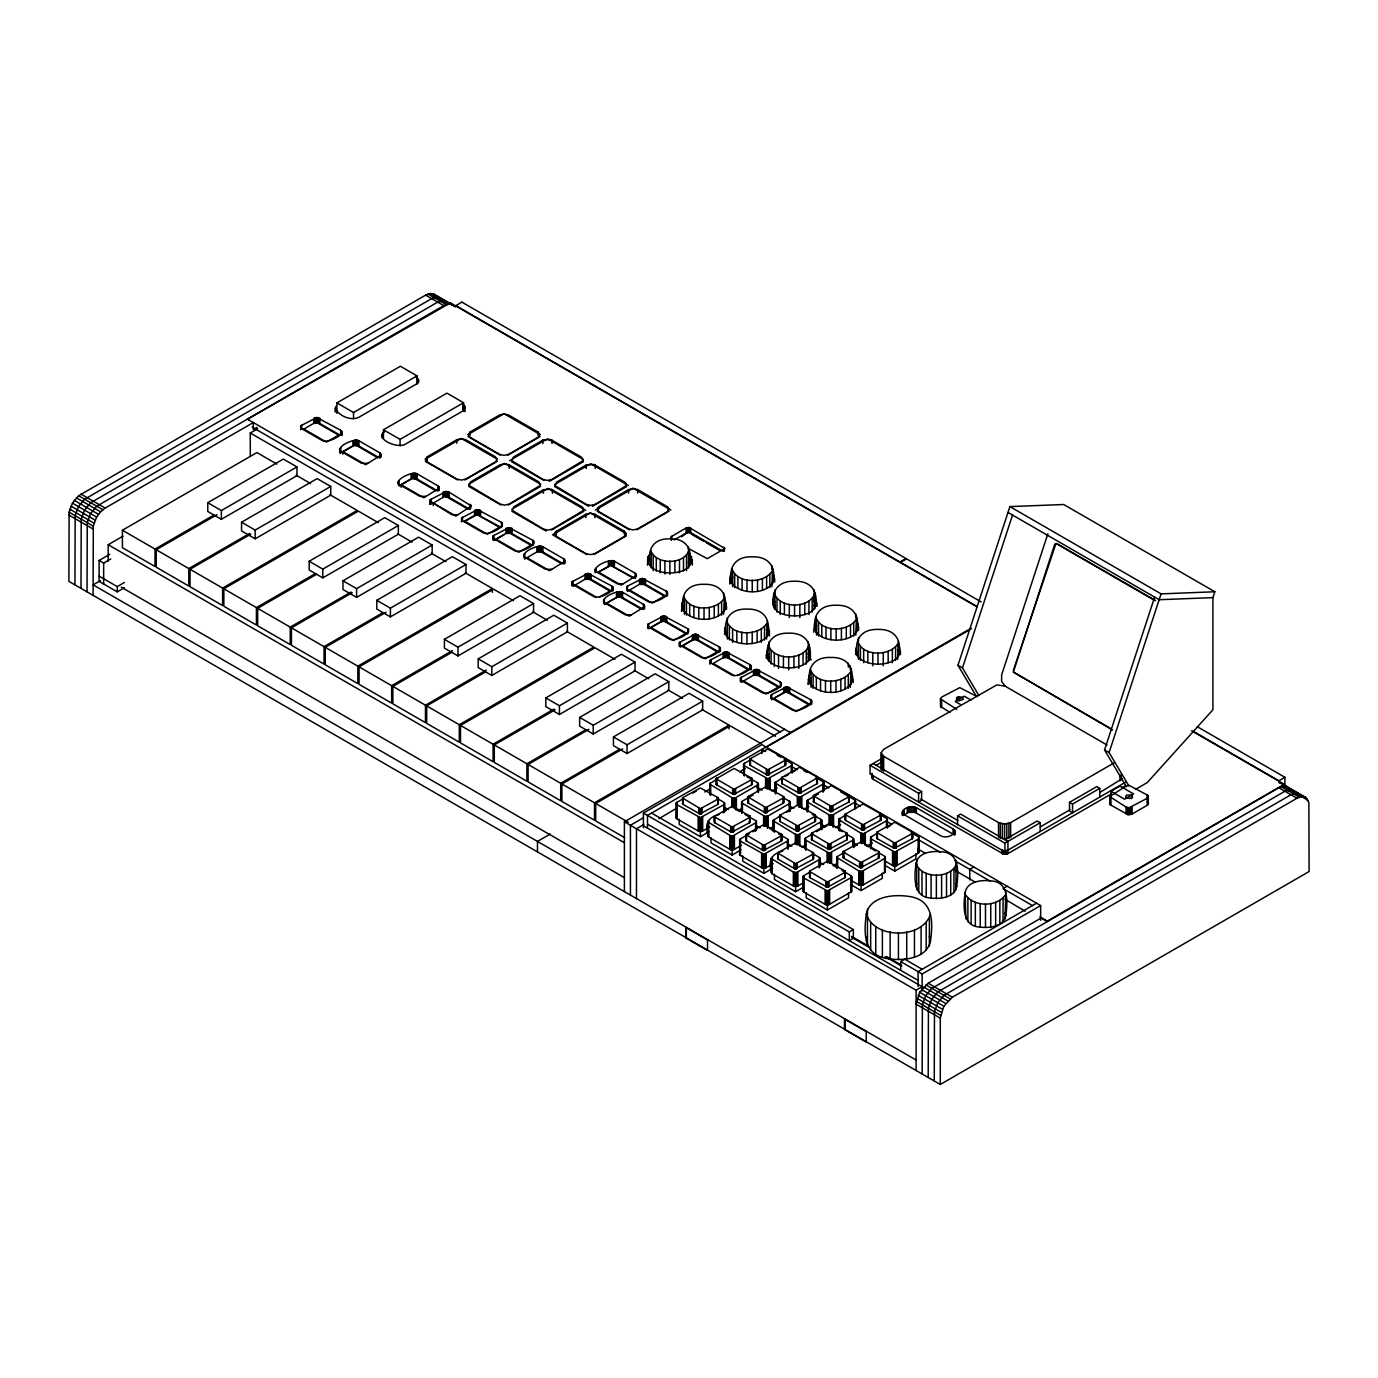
<?xml version="1.0" encoding="UTF-8"?>
<svg xmlns="http://www.w3.org/2000/svg" width="1378" height="1378" viewBox="0 0 1378 1378"><rect width="100%" height="100%" fill="white"/><g stroke="black" fill="none" stroke-linecap="round" stroke-linejoin="round"><path stroke-width="1.5" d="M1112.614 730.013L1013.347 672.033L1054.687 544.396L1057.167 543.776L1155.539 600.567M1282.884 784.289L1305.569 797.38L1308.876 802.616L1309.1 871.533L940.296 1084.469L68.9 581.378L69.124 512.203L72.431 503.125L78.632 495.736L425.613 295.133L430.246 293.531L434.173 294.289L455.343 306.502M93.084 595.33L93.308 526.155L96.615 517.094L100.56 511.806L105.176 508.069L253.311 422.546L253.311 429.523L257.014 427.387M1047.159 921.537L1041.113 918.041L928.204 983.237L919.643 992.263L916.112 1004.183L940.296 1018.135L940.296 1084.469M940.296 1018.135L943.827 1006.216L952.387 997.207L1297.008 798.224L1301.642 796.622L1305.569 797.38M300.559 426.267L301.679 428.661L322.538 440.702C327.602 443.527 345.947 434.501 340.676 430.229L316.785 417.465L300.99 425.681L300.559 429.764M335.147 412.074L336.284 406.114L336.284 411.35M342.933 454.223L342.933 451.605L365.618 464.696L380.931 455.222L379.811 452.828L358.952 440.788C353.888 437.963 335.543 446.989 340.814 451.261L361.673 463.301L367.719 463.301M384.204 431.969C375.247 440.064 398.759 448.797 405.356 444.198L462.801 411.023L465.299 407.543L462.801 404.047L462.801 409.283L465.006 411.505L465.006 406.269M429.815 504.4L430.384 499.68L446.179 491.464L449.194 492.187L471.31 505.967L455.842 516.095L433.174 503.004L433.174 505.623M461.389 518.421L462.491 520.815L483.351 532.855C488.432 535.68 506.777 526.654 501.489 522.383L477.615 509.619L461.819 517.835L461.389 521.918M492.824 536.404L493.944 538.781L514.804 550.838C519.868 553.663 538.212 544.637 532.941 540.365L509.05 527.585L493.255 535.801L492.824 539.9M571.887 582.222L572.99 584.599L593.849 596.64C598.93 599.482 617.258 590.456 611.987 586.167L588.113 573.403L572.318 581.619L571.887 585.702M633.157 578.14L610.471 565.049L598.379 572.042L621.065 585.133L636.378 575.642L635.258 573.265L614.399 561.208C609.334 558.383 590.99 567.409 596.261 571.681L617.12 583.738L623.166 583.738M647.436 565.135L648.194 556.557L650.433 553.422M650.64 565.135C646.592 549.236 653.62 538.264 669.88 538.85C686.141 538.264 693.168 549.236 689.121 565.135L688.466 562.276M647.608 624.716L648.711 627.093L669.57 639.151C674.652 641.976 692.996 632.95 687.708 628.678L663.834 615.914L648.039 624.113L647.608 628.213M689.121 549.96C684.608 565.169 655.153 565.169 650.64 549.96M683.729 611.212C679.388 594.71 687.467 583.721 704.037 584.306C720.608 583.721 728.686 594.71 724.346 611.212M682.351 602.634L681.593 611.212L682.351 602.634L684.608 599.499M691.567 556.557L691.567 561.793L689.31 558.658L689.31 553.422C702.453 576.176 650.261 579.966 647.436 559.899M679.199 642.958L680.301 645.335L701.161 657.375C706.242 660.217 724.587 651.191 719.299 646.902L695.425 634.138L679.63 642.355L679.199 646.454M682.282 799.188L676.477 802.633L676.477 804.476L700.42 817.619L724.346 804.476L724.346 802.633L716.784 798.172M723.657 614.261L724.346 596.037M709.894 660.665L710.996 663.059L731.856 675.099C736.92 677.924 755.265 668.898 749.994 664.627L726.103 651.863L710.307 660.079L709.894 664.162M730.581 575.143L729.806 583.738L730.581 575.143L732.82 572.008M731.942 583.738C727.618 567.219 735.68 556.23 752.25 556.815C768.821 556.23 776.899 567.219 772.558 583.738M682.472 798L700.42 808.714L717.8 799.188L718.127 797.707L700.42 787.923L682.696 797.707L682.696 804.166L699.852 813.916L717.8 804.425L717.8 802.685M725.724 607.87L725.724 602.634C727.601 623.7 686.141 624.768 681.593 605.976M726.654 635.999C722.313 619.497 730.392 608.508 746.962 609.093C763.533 608.508 771.611 619.497 767.27 635.999M724.518 634.259L725.293 627.421L725.293 632.657M709.756 792.074L709.859 783.617L717.749 778.708M716.112 778.863L734.112 768.459L751.837 778.243L751.51 779.724L734.112 789.249L716.112 778.863L716.405 784.702L733.561 794.451L751.51 784.96L751.837 783.479M716.112 784.099L716.732 783.221M740.262 678.217L741.381 680.594L762.241 692.634C767.305 695.477 785.649 686.451 780.379 682.162L756.488 669.398L740.692 677.614L740.262 681.697M741.467 845.3L733.751 849.658L730.547 849.658L708.723 837.152C704.365 825.939 706.621 817.326 719.299 814.467M707.792 835.843L708.723 834.534M714.149 816.637L732.149 806.251L749.873 816.034L749.529 817.516L732.149 827.041L714.149 816.637L714.424 822.494L731.597 832.243L749.529 822.752L749.529 821.012M771.869 586.77L772.558 568.546M773.936 580.379L773.936 575.143C775.814 596.226 734.353 597.277 729.806 578.502M766.581 639.03L767.27 620.823M774.97 605.131L774.264 608.163C769.94 591.662 778.019 580.672 794.572 581.258C811.142 580.672 819.221 591.662 814.88 608.163L814.191 605.131M775.142 596.45C760.759 622.391 828.402 622.391 814.019 596.45M766.409 624.286C779.552 647.04 727.36 650.812 724.518 630.762M766.237 658.339L767.012 651.501L769.251 648.366M769.062 657.048L768.373 660.096C764.032 643.578 772.111 632.588 788.681 633.174C805.252 632.588 813.33 643.578 808.989 660.096L808.3 657.048M751.458 759.244L743.896 763.705L743.896 765.565L767.822 778.708L791.764 765.565L791.764 763.705L784.203 759.244M749.89 759.071L767.822 769.802L785.202 760.277L785.546 758.778L767.822 748.995L750.097 758.778L750.097 765.255L767.27 774.987L785.202 765.513L785.202 763.756M753.008 795.003L742.432 801.118L741.605 802.892L765.031 816.431L768.132 815.948L789.801 803.34L789.801 801.496L783.996 798.051M747.927 796.863L765.858 807.577L783.238 798.051L783.582 796.57L765.858 786.786L748.133 796.57L748.133 803.029L765.307 812.779L783.238 803.288L783.238 801.548M749.287 833.811L740.468 838.892L739.641 840.683L763.894 854.274L788.147 840.683L787.32 838.892L778.501 833.811M745.963 834.655L763.894 845.369L781.274 835.843L781.619 834.345L763.894 824.578L746.17 834.345L746.17 840.821L763.343 850.553L781.274 841.08L781.274 839.34M814.88 592.988C810.126 609.042 779.035 609.042 774.264 592.988M775.194 790.938L775.314 782.48L781.429 778.587M808.989 644.904C804.235 660.975 773.144 660.975 768.373 644.904M816.534 629.126L815.845 632.158C811.504 615.656 819.583 604.666 836.153 605.252C852.724 604.666 860.785 615.656 856.461 632.158M816.706 620.444C803.753 644.146 861.681 647.901 857.822 623.579L857.822 628.816M813.709 632.158L814.467 623.579M781.567 777.726L799.567 767.322L817.292 777.106L817.292 783.582L799.567 793.349L781.843 783.582L781.567 777.726L799.567 788.113L817.585 777.726M773.23 830.727L773.351 820.272L781.223 815.363M811.091 681.318L810.402 684.349C806.061 667.848 814.14 656.858 830.71 657.444C847.281 656.858 855.342 667.848 851.018 684.349M809.024 675.754L808.266 684.349L809.024 675.754L811.263 672.636M779.586 815.518L797.604 805.114L815.328 814.898L814.984 816.379L797.604 825.904L779.586 815.518L779.879 821.357L797.052 831.106L814.984 821.615L814.984 819.876M779.586 820.754L780.224 819.876M803.202 882.971L797.242 886.312L794.038 886.312L772.214 873.807C767.839 862.576 770.095 853.981 782.79 851.122M771.267 872.498L772.214 871.189M777.709 852.982L795.64 863.696L813.02 854.171L813.364 852.672L795.64 842.905L777.915 852.672L777.915 859.149L795.089 868.881L813.02 859.407L813.02 857.667M818.463 793.866L807.887 799.981L807.043 801.772L829.039 814.811L832.14 815.294L855.566 801.772L854.739 799.981L840.632 791.833M813.382 795.726L831.313 806.44L848.693 796.915L849.037 795.433L831.313 785.649L813.588 795.433L813.588 801.91L830.762 811.642L848.693 802.151L848.693 800.411M812.968 833.69L805.407 838.151L805.407 839.994L829.349 853.137L853.275 839.994L853.275 838.151L845.713 833.69M855.755 635.189L856.461 616.982M811.401 833.518L829.349 844.232L846.729 834.706L847.074 833.225L829.349 823.441L811.625 833.225L811.625 839.684L828.798 849.434L846.729 839.943L846.729 838.203M809.248 872.498L803.443 875.926L803.443 877.786L827.386 890.929L851.638 877.338L850.812 875.547L841.992 870.465M850.312 687.381L851.018 669.157M855.566 654.584L856.341 647.746L856.341 652.983M857.702 656.341C853.378 639.84 861.439 628.85 878.01 629.419C894.58 628.85 902.659 639.84 898.318 656.341M809.437 871.309L827.386 882.023L844.766 872.498L845.11 870.999L827.386 861.233L809.661 870.999L809.661 877.476L827.386 887.26L845.11 877.476L845.386 871.619M852.379 680.99L852.379 675.754C854.274 696.837 812.796 697.905 808.266 679.113M842.199 831.657L838.668 829.625L838.685 819.617L844.921 815.242M845.041 814.381L863.059 803.977L880.766 813.761L880.439 815.242L863.059 824.767L845.041 814.381L845.334 820.22L862.49 829.969L880.439 820.478L880.439 818.739M836.722 867.365L836.825 856.927L844.714 852.017M843.147 851.845L861.078 862.559L878.475 853.034L878.802 851.552L861.078 841.769L843.37 851.552L843.37 858.012L860.527 867.761L878.475 858.27L878.475 856.53M897.629 659.373L898.318 641.149M897.457 644.628C910.6 667.365 858.408 671.155 855.566 651.105M881.179 769.906L881.179 752.801L883.677 749.322L996.88 684.9L1005.13 686.175L1107.034 745.016M803.942 889.516L803.012 890.825L803.942 892.134L825.112 904.347L828.988 904.64L851.311 891.738L851.742 876.856M876.649 833.569L870.862 837.014L870.862 838.857L894.787 852L918.73 838.857L918.73 837.014L911.168 832.553M876.856 832.381L894.787 843.095L912.167 833.569L912.512 832.088L894.787 822.304L877.063 832.088L877.063 838.547L894.236 848.297L912.167 838.806L912.167 837.066M866.349 914.027C869.811 896.82 892.238 894.339 906.724 896.148C932.458 898.49 933.561 919.143 930.477 941.088C927.032 958.296 904.588 960.776 890.119 958.967C864.385 956.625 863.283 935.972 866.349 914.027C873.876 939.4 922.967 939.4 930.477 914.027M866.349 941.088L867.451 936.299M851.759 880.818L859.476 885.176L862.697 885.176L884.521 872.67L885.348 870.879M902.366 815.552C900.506 808.214 911.013 804.786 916.336 807.697L953.059 828.901L954.73 830.572L954.937 835.016M950.045 712.409L940.537 706.449L940.399 698.835L941.656 697.096L959.794 687.639L976.244 696.114M916.06 863.162C918.248 852.259 932.441 850.691 941.622 851.828C960.156 852.517 958.468 873.376 956.659 886.726C954.472 897.629 940.278 899.197 931.097 898.043C912.563 897.354 914.251 876.494 916.06 863.162C920.814 879.216 951.905 879.216 956.659 863.162M885.468 861.353L893.185 865.729L896.389 865.729L918.213 853.206L919.16 837.945M916.06 886.726L916.749 883.677M954.937 831.52C952.904 836.343 945.584 838.306 940.967 835.895L904.244 814.674L902.366 812.055M965.168 892.221C967.356 881.317 981.567 879.75 990.748 880.886C1009.282 881.576 1007.594 902.435 1005.785 915.784C1003.597 926.688 989.387 928.255 980.223 927.101C961.689 926.412 963.377 905.553 965.168 892.221L965.875 918.816M1005.096 918.816L1005.785 892.221M1109.686 796.57L1126.05 786.097L1129.082 785.374L1147.891 795.347L1147.219 798.31L1129.082 807.766L1126.05 807.043L1109.686 796.57L1110.255 804.786L1127.979 814.674L1132.096 814.019L1147.219 805.303L1148.477 803.546L1147.219 801.807M976.571 696.682L957.951 665.281L1009.902 506.604L1063.695 504.503L1214.845 591.765L1212.916 597.621L1212.916 709.773L1147.219 782.618L1135.455 789.405M1214.845 591.765L1161.068 593.866L1109.101 752.56L1128.823 785.804M978.914 695.614L962.481 667.899L1012.537 515.062M1047.866 533.768L1001.651 674.893L1001.599 681.421L1005.13 686.175M1055.91 543.724L1013.364 670.397M1126.463 786.872L1104.553 749.942L1154.626 597.105M401.136 487.295L401.136 484.677L423.804 497.768L439.117 488.294L438.015 485.9L417.155 473.86C412.074 471.035 393.746 480.061 399.017 484.333L419.877 496.373L425.923 496.373M526.896 557.642L549.564 570.733L564.877 561.242L563.774 558.865L542.915 546.808C537.833 543.983 519.506 553.009 524.777 557.28L545.636 569.338L551.682 569.338M555.351 532.046L554.49 533.906L556.367 536.524L585.839 553.543L590.37 554.628L594.9 553.543L624.389 536.524L626.267 533.906L624.389 531.288L594.9 514.27L590.37 513.184L585.839 514.27L556.367 531.288L555.351 535.542M598.121 507.345L597.26 509.205L599.137 511.824L628.609 528.842L633.157 529.927L637.687 528.842L667.159 511.824L669.036 509.205L667.159 506.587L637.687 489.569L633.157 488.484L628.609 489.569L599.137 506.587L598.121 510.842M641.304 609.214L618.636 596.123L606.544 603.099L629.212 616.19L644.542 606.716L643.423 604.322L622.563 592.282C617.499 589.457 599.154 598.483 604.425 602.754L625.285 614.795L631.331 614.795M626.732 586.683L627.403 589.663L648.263 601.704C653.344 604.546 671.672 595.52 666.401 591.231L642.527 578.467L627.403 586.167L626.732 590.18M650.433 558.658L648.194 561.793L648.194 556.557M688.397 548.513L707.293 558.658L724.862 548.513L689.224 527.533L686.123 528.015L671.775 536.3L670.828 537.609L671.775 538.919M682.351 607.87L684.608 604.735M730.581 580.379L732.82 577.244M683.729 596.037C688.638 611.505 715.079 611.367 723.657 599.068M731.942 568.546C736.868 584.031 763.291 583.893 771.869 571.577M775.142 601.686L772.903 604.804L772.903 599.568M726.654 620.823C731.58 636.291 758.003 636.154 766.581 623.855M769.251 653.603L767.012 656.738L767.012 651.501M682.696 802.943L682.472 803.874M814.467 628.816L816.706 625.681M770.922 695.063L771.611 698.043L792.471 710.083C797.535 712.926 815.879 703.9 810.609 699.628L786.717 686.847L771.611 694.564L770.922 698.56M809.024 680.99L811.263 677.873M815.845 616.982C820.754 632.45 847.177 632.313 855.755 620.014M810.402 669.157C815.311 684.642 841.734 684.504 850.312 672.206M746.17 839.581L745.963 840.528M857.702 641.149C862.628 656.634 889.051 656.496 897.629 644.181M813.588 800.67L813.382 801.6M777.915 857.908L777.709 858.856M809.661 876.236L809.437 877.183M940.967 704.589L940.537 706.449M877.063 837.324L876.856 838.255M836.722 857.392L858.821 870.93L861.922 871.396L885.02 858.322L885.02 856.479L879.233 853.034M965.875 895.252C974.487 907.086 996.466 907.086 1005.096 895.252M1099.627 792.643L1122.226 778.656M957.21 697.354L956.28 699.369L958.847 700.868L963.291 699.369L962.361 697.354L958.847 696.803L957.21 697.354L957.21 700.834M427.283 456.755L425.406 459.374L427.283 461.992L456.755 479.01L461.286 480.095L465.833 479.01L495.305 461.992L497.182 459.374L495.305 456.755L465.833 439.737L461.286 438.652L456.755 439.737L427.283 456.755L427.283 460.252M470.053 432.055L468.175 434.673L470.053 437.291L499.525 454.309L504.072 455.395L508.603 454.309L538.075 437.291L539.952 434.673L538.075 432.055L508.603 415.036L504.072 413.951L499.525 415.036L470.053 432.055L470.053 435.551M658.96 818.704L677.201 807.887M676.977 816.207L676.047 817.516L676.977 818.825L698.801 831.33L702.022 831.33L709.739 826.972M750.442 763.756L749.89 764.945M748.478 801.548L747.927 802.737M707.792 821.874L729.892 835.412L732.975 835.878L756.419 822.356L755.575 820.565L744.998 814.467M775.194 782.962L797.294 796.484L800.394 796.966L823.51 783.893L823.51 782.032L815.948 777.571M740.468 852.861L739.521 854.171L740.468 855.48L762.292 867.985L765.496 867.985L773.213 863.627M871.843 774.023L873.101 779.259L1003.804 854.239L1007.938 853.602L1111.254 793.952M811.969 838.203L811.401 839.391M771.267 858.528L793.366 872.05L796.467 872.532L819.583 859.459L819.583 857.598L812.004 853.154M838.685 819.617L860.785 833.139L863.885 833.621L886.984 820.53L886.984 818.687L879.422 814.226M843.698 856.53L843.147 857.719M953.059 828.901L953.059 834.138L915.009 812.348L908.584 812.348L903.227 815.449L903.227 810.212M430.246 293.531L448.384 304.004L443.75 305.606L96.77 506.208L90.569 513.598L87.262 522.675L87.038 591.851M250.279 456.325L250.279 433.019L257.686 428.747M336.887 413.383L336.887 402.91L400.378 366.255L417 375.867L417 384.238M213.986 515.01L155.008 549.064L155.008 566.513L122.401 547.686L122.401 530.237L256.928 452.57L276.857 464.076M303.401 429.402L315.889 422.03L338.557 435.121L326.465 442.097L303.797 429.006M108.207 561.156L108.207 544.723L122.969 536.197M336.887 402.91L353.526 412.504L417 375.867M124.382 587.734L117.268 591.851L99.13 581.378L99.13 560.433L109.792 554.266M207.768 502.712L283.334 459.081L296.942 466.935L296.942 475.668L221.358 519.299L207.768 511.445L207.768 502.712L221.358 510.566L296.942 466.935M99.13 560.433L103.66 563.051L110.774 558.934M100.542 580.569L93.084 584.858L916.112 1060.026M249.625 533.458L188.803 568.58L188.803 586.029L156.214 567.202L156.214 549.753L217.035 514.649M342.933 451.605L355.024 444.629L377.71 457.72M379.811 458.064L358.073 445.628L353.801 445.628L340.814 453L340.814 447.764M383.446 438.17L383.446 429.798L446.937 393.143L463.559 402.738L463.559 411.109M99.13 576.142L117.268 586.615L124.382 582.498M241.563 522.228L317.129 478.597L330.737 486.451L330.737 495.184L255.171 538.815L241.563 530.961L241.563 522.228L255.171 530.082L330.737 486.451M383.446 429.798L400.068 439.393L463.559 402.738M329.979 494.736L357.143 510.428L222.616 588.096L222.616 605.545L190.026 586.718L190.026 569.269L250.83 534.164M425.302 459.201L461.286 438.428L497.286 459.201M468.072 434.518L504.072 413.727L540.055 434.518M401.136 484.677L413.228 477.701L435.896 490.792M315.407 573.575L256.429 607.612L256.429 625.061L223.839 606.251L223.839 588.785L358.349 511.117L378.278 522.624M309.189 561.277L384.755 517.646L398.363 525.5L398.363 534.216L322.796 577.864L309.189 570.01L309.189 561.277L322.796 569.131L398.363 525.5M464.886 479.992L497.286 461.286M507.672 455.291L540.055 436.585M432.795 503.401L445.266 496.028L467.934 509.119M542.915 440.082L513.443 457.1L511.772 460.683L542.915 479.355L547.445 480.44L551.975 479.355L583.118 460.683L581.447 457.1L550.649 439.496L542.915 440.082L542.915 443.578M468.675 484.246L504.675 463.473L540.658 484.246M509.653 460.596L547.445 438.772L583.428 459.563M351.046 592.023L290.224 627.128L290.224 644.577L257.652 625.767L257.652 608.318L316.613 574.264M342.984 580.793L418.567 537.162L432.158 545.016L432.158 553.732L356.592 597.363L342.984 589.508L342.984 580.793L356.592 588.647L432.158 545.016M464.231 521.556L476.512 514.941L476.512 509.705M383.015 612.607L324.037 646.644L324.037 664.11L291.447 645.283L291.447 627.834L352.251 592.712M508.275 505.037L540.658 486.331M549.254 481.37L583.428 461.63M543.363 489.741L513.891 506.759L512.237 510.342L543.363 529.014L547.893 530.099L552.44 529.014L583.566 510.342L581.912 506.759L551.114 489.156L543.363 489.741L543.363 493.238M586.15 465.041L556.66 482.059L555.007 485.642L586.15 504.314L590.68 505.399L595.21 504.314L626.353 485.642L624.682 482.059L593.884 464.455L586.15 465.041L586.15 468.537M511.91 509.205L547.893 488.432L585.684 510.256M554.679 484.522L590.68 463.731L628.471 485.556M376.797 600.308L452.38 556.678L465.971 564.532L465.971 573.265L390.405 616.896L376.797 609.042L376.797 600.308L390.405 608.163L465.971 564.532M493.944 540.538L504.296 534.543M492.377 592.385L492.377 588.509L357.849 666.177L357.849 683.626L325.26 664.799L325.26 647.35L386.064 612.245M551.493 529.996L583.893 511.29M592.471 506.329L626.663 486.589M595.365 510.084L633.157 488.26L670.931 510.084M452.466 650.571L391.662 685.676L391.662 703.142L359.072 684.315L359.072 666.866L493.6 589.198L513.512 600.705M444.405 639.34L519.988 595.709L533.579 603.564L533.579 612.297L458.013 655.928L444.405 648.073L444.405 639.34L458.013 647.195L533.579 603.564M593.97 554.507L626.37 535.818M636.757 529.824L669.14 511.117M486.279 670.087L425.475 705.209L425.475 722.658L392.868 703.831L392.868 686.382L451.829 652.328M598 572.438L610.282 565.807L610.282 560.57M674.255 539.918L688.776 531.546L723.243 551.441M681.524 536.783L688.776 531.546M478.218 658.873L553.801 615.225L567.391 623.08L567.391 631.813L491.825 675.444L478.218 667.589L478.218 658.873L491.825 666.728L567.391 623.08M599.499 597.036L609.868 591.059L587.2 577.968L572.99 586.356L572.99 581.12M566.634 631.365L593.797 647.057L459.287 724.725L459.287 742.174L426.68 723.364L426.68 705.898L485.642 671.861M643.423 609.558L621.685 597.122L617.413 597.122L604.425 604.494L604.425 599.258M627.403 591.403L641.614 583.032L664.282 596.123L652.19 603.099L629.522 590.008M553.887 709.136L493.083 744.241L493.083 761.689L460.493 742.88L460.493 725.431L595.02 647.763L614.933 659.252M687.708 628.678L687.708 633.914L665.97 621.478L661.698 621.478L648.711 628.85L648.711 623.614M545.826 697.905L621.409 654.274L635.017 662.129L635.017 670.845L559.434 714.476L545.826 706.621L545.826 697.905L559.434 705.76L635.017 662.129M585.857 729.72L526.896 763.756L526.896 781.223L494.289 762.396L494.289 744.93L555.093 709.825M719.299 652.139L697.561 639.719L693.289 639.719L680.301 647.092L680.301 641.855M579.638 717.421L655.222 673.79L668.83 681.645L668.83 690.378L593.246 734.009L579.638 726.154L579.638 717.421L593.246 725.276L668.83 681.645M619.669 749.236L560.708 783.29L560.708 800.739L528.101 781.912L528.101 764.463L588.906 729.341M712.719 663.8L725.207 656.428L747.875 669.519L737.506 675.496M613.451 736.937L689.034 693.306L702.642 701.161L702.642 709.894L627.059 753.525L613.451 745.67L613.451 736.937L627.059 744.792L702.642 701.161M729.031 729.014L729.031 725.121L594.504 802.788L594.504 820.254L561.914 801.428L561.914 783.979L622.718 748.874M741.381 682.334L755.575 673.963L778.26 687.054L766.168 694.03L743.483 680.939M810.609 699.628L810.609 704.864L788.853 692.428L784.582 692.428L771.611 699.8L771.611 694.564M624.682 837.686L595.709 820.943L595.709 803.495L730.237 725.827L761.018 743.603M550.287 834.017L537.472 841.424L537.472 851.897M624.389 891.6L624.389 821.788L784.599 729.289M643.423 827.782L643.423 813.072L761.931 744.654L1040.648 905.57L1040.648 920.297M971.266 628.161L791.248 732.08L789.439 732.08M643.474 817.757L630.435 825.284L630.435 895.097M765.445 747.686L970.973 629.023M692.858 793.073L696.39 791.041M643.836 824.526L636.481 828.781L636.481 898.594M704.761 791.971L710.273 788.784M739.676 771.818L745.188 768.631M709.756 784.099L731.856 797.621L734.956 798.103L758.382 784.564L757.555 782.79L746.962 776.675M722.83 812.434L726.361 810.385M784.96 776.555L788.492 774.522M792.005 772.49L795.537 770.457M738.143 810.557L741.674 808.524M771.852 791.11L777.14 788.044M679.251 819.255L679.251 824.492L700.42 836.722L709.222 831.623M752.819 831.778L756.333 829.728M786.511 812.314L790.042 810.281M1126.015 781.929L1004.906 851.862L870.086 774.023L870.086 765.29L882.075 758.365M876.132 765.29L881.507 762.189M769.889 828.884L773.42 826.852M803.598 809.437L808.886 806.371M710.996 837.583L710.996 842.819L732.149 855.049L740.968 849.95M773.23 820.754L795.33 834.276L798.43 834.758L821.856 821.219L821.03 819.445L812.21 814.346M816.499 831.657L820.031 829.625M823.544 827.575L827.747 825.25M801.634 847.212L805.165 845.179M835.344 827.765L840.632 824.699M742.742 855.91L742.742 861.147L763.894 873.359L772.713 868.278M918.592 793.297L921.624 791.558L921.624 800.274L918.592 802.03L918.592 793.297L870.086 765.29M853.533 846.919L857.047 844.886M887.243 827.472L890.756 825.422M833.38 865.539L836.894 863.506M867.089 846.075L872.377 843.026M774.47 874.238L774.47 879.474L795.64 891.687L804.459 886.605M957.589 824.544L957.589 815.81L960.621 814.071L1007.938 841.39L1007.938 853.602M806.216 892.565L806.216 897.801L827.386 910.014L848.538 897.801L848.538 892.565M850.502 884.452L861.078 890.567L882.247 878.337L882.247 873.101M885.968 866.004L894.787 871.103L915.957 858.873L915.957 853.654M881.179 752.801L883.677 756.298L998.55 822.614L1004.596 824.061L1010.642 822.614L1114.44 762.689M1004.906 839.633L1037.186 821.012L1040.201 822.752L1040.201 831.485M1099.747 788.371L1072.549 804.08L1072.549 812.796L1069.517 811.056L1069.517 802.341L1096.733 786.631L1099.747 788.371L1099.747 797.104M849.296 931.924L853.378 929.564L853.378 938.297L849.296 940.657L849.296 931.924L643.423 813.072M957.589 815.81L1004.906 843.129L1040.201 822.752M1040.304 826.886L1069.965 809.764M973.85 867.003L969.767 869.346L969.767 879.87M1110.944 791.334L1120.004 786.097L1133.612 793.952L1124.551 799.188L1110.944 791.334L1110.944 796.57M1122.329 787.544L1126.015 785.426M1004.373 887.759L1007.094 886.192M900.695 970.319L900.695 961.586L904.778 959.243L922.158 969.268M1036.566 903.21L918.075 971.628L918.075 986.648M900.695 961.586L922.158 973.988L1040.648 905.57M624.389 821.788L916.112 990.214L922.158 986.734L642.527 825.284M1284.916 785.753L1284.916 777.295L1278.87 780.775L1193.141 731.287M1284.313 787.751L1284.313 784.271L1047.297 921.107L1039.89 916.818M1282.418 784.185L1289.343 788.698L1285.588 786.235L1278.87 787.751L931.89 988.353L925.689 995.743L922.382 1004.82L922.158 1073.996M338.936 434.466L318.921 423.029L313.771 423.425L313.771 418.189M457.961 514.7L451.915 514.7L429.815 500.92M531.202 544.586L511.186 533.165L506.036 533.544L506.036 528.308M563.774 564.102L542.915 552.044L536.869 552.044L536.869 546.808M688.397 527.464L688.397 532.7L686.123 533.252L686.123 528.015M611.987 591.403L591.128 579.363L585.082 579.363L585.082 574.126M666.401 591.231L666.401 596.467L645.541 584.427L639.495 584.427L639.495 579.191M748.254 668.864L728.239 657.427L723.088 657.823L723.088 652.586M780.379 682.162L780.379 687.398L759.519 675.358L753.473 675.358L753.473 670.121M1004.906 850.829L1007.938 850.105M438.015 491.136L417.155 479.096L411.988 478.7L411.988 473.464M470.053 504.227L470.053 509.464L449.194 497.424L445.077 496.786L445.077 491.55M1055.359 543.742L1056.754 543.604M1055.772 543.621L1057.167 543.776M1212.916 597.621L1159.156 599.723L1008.007 512.444M1013.347 672.033L1111.305 728.928M499.766 526.62L477.615 514.855L477.615 509.619M635.258 573.265L635.258 578.502L611.384 565.721L611.384 560.484M1278.87 782.652L1281.385 783.41M1284.916 786.132L1288.93 788.164M766.685 788.405L768.132 788.888M1001.892 853.602L1001.892 850.105L1003.804 850.743L1003.804 854.239M1131.648 795.089L1126.515 795.089L1125.568 797.121L1130.012 798.603L1132.595 797.121L1131.648 795.089L1131.648 798.585M450.468 304.09L453.362 305.537M451.123 304.245L452.311 304.762M720.229 550.304L689.999 532.959L689.999 527.722M509.205 464.782L504.675 463.697L500.128 464.782L470.656 481.8L469.002 485.383L500.128 504.055L504.675 505.14L509.205 504.055L540.331 485.383L538.677 481.8L509.205 464.782L509.205 468.279M1009.902 506.604L1161.068 593.866M1056.616 543.793L1154.988 600.584M981.136 601.893L906.586 558.865L900.54 562.345L976.95 606.458M1197.327 726.723L1284.916 777.295M976.813 606.733L450.451 302.867L248.471 418.705L248.471 419.756M1191.591 730.736L1284.313 784.271M432.33 293.617L455.653 306.863M1280.179 782.893L1307.067 798.637M1283.486 786.149L1301.642 796.622M1303.64 797.793L1308.17 800.411M427.972 294.031L446.11 304.504M1281.23 786.666L1299.368 797.139M425.613 295.133L443.75 305.606M1278.87 787.751L1297.008 798.224M957.951 665.281L962.481 667.899M1104.553 749.942L1109.101 752.56M692.393 534.681L703.28 540.968M706.914 543.07L719.609 550.39M971.128 700.145L964.324 696.217L955.247 701.454L960.363 704.399M940.399 698.835L956.763 709.308M468.072 436.585L500.472 455.291M511.462 461.63L543.845 480.336M554.679 486.589L588.871 506.329M597.156 511.117L629.557 529.824M626.37 533.734L590.37 512.961L552.578 534.767L586.77 554.507M1069.517 802.341L1072.549 804.08M425.302 461.286L457.685 479.992M468.675 486.331L501.075 505.037M511.91 511.29L546.101 531.03M561.656 563.74L538.987 550.649L524.777 559.037L524.777 553.801M713.115 663.404L734.043 675.496M575.108 584.944L596.037 597.036M873.101 763.55L921.624 791.558M920.745 799.068L957.796 820.461M247.265 419.05L790.645 732.786L647.505 815.414L647.505 828.333M252.191 427.146L780.137 731.959M250.279 433.019L775.538 736.265M296.184 475.221L310.653 483.592M397.605 533.786L412.091 542.14M431.4 553.301L445.886 561.656M465.213 572.817L492.377 588.509M532.821 611.849L547.307 620.221M634.242 670.414L648.728 678.768M668.054 689.93L682.541 698.301M701.867 709.446L729.031 725.121M777.14 755.178L780.671 757.211M803.598 770.457L807.129 772.49M765.634 751.51L761.931 749.356L761.931 753.577M791.627 766.495L797.19 769.716M823.166 784.719L828.729 787.923M854.722 802.926L860.285 806.147M886.261 821.15L891.824 824.354M917.8 839.357L940.072 852.207M954.92 860.785L990.093 881.093M1003.012 888.552L1032.484 905.57M917.765 848.934L925.189 853.223M954.851 870.345L975.228 882.109M1004.889 899.231L1025.129 911.202M865.108 844.886L868.64 846.919M872.171 848.969L875.702 851.001M756.746 787.027L762.034 790.094M788.492 805.355L793.78 808.404M820.22 823.682L825.508 826.731M853.723 843.026L857.254 845.058M734.422 808.352L739.71 811.401M771.456 829.728L774.987 831.778M833.173 865.367L836.704 867.399M724.794 807.508L728.325 809.541M756.539 825.835L760.07 827.868M788.285 844.163L791.816 846.195M820.031 862.49L823.544 864.523M651.587 813.072L853.378 929.564M851.57 936.385L868.261 946.014M886.795 956.711L901.625 965.272M851.725 937.35L870.259 948.047M885.089 956.608L901.763 966.236M80.992 494.099L105.176 508.069M928.204 983.237L952.387 997.207M78.632 495.736L102.816 509.688M647.505 824.147L918.075 980.361M925.844 984.857L950.028 998.826M76.358 497.837L100.56 511.806M923.57 986.975L947.754 1000.928M74.274 500.335L98.458 514.304M921.486 989.473L945.67 1003.425M122.401 530.237L155.008 549.064M156.214 549.753L188.803 568.58M190.026 569.269L222.616 588.096M223.839 588.785L256.429 607.612M257.652 608.318L290.224 627.128M291.447 627.834L324.037 646.644M325.26 647.35L357.849 666.177M359.072 666.866L391.662 685.676M392.868 686.382L425.475 705.209M426.68 705.898L459.287 724.725M460.493 725.431L493.083 744.241M494.289 744.93L526.896 763.756M528.101 764.463L560.708 783.29M561.914 783.979L594.504 802.788M595.709 803.495L628.316 822.321M72.431 503.125L96.615 517.094M919.643 992.263L943.827 1006.216M70.933 506.122L95.116 520.092M918.144 995.26L942.328 1009.213M69.83 509.171L94.014 523.14M917.025 998.309L941.208 1012.262M69.124 512.203L93.308 526.155M916.336 1001.324L940.519 1015.293M68.9 515.045L93.084 529.014M108.207 544.723L624.131 842.595M121.23 587.149L624.131 877.51M707.517 939.951L685.744 927.394L685.744 937.867L707.517 950.424L707.517 939.607M866.228 1031.588L844.456 1019.014L844.456 1029.487L866.228 1042.061L866.228 1031.226M416.242 377.176L418.757 380.655L416.242 384.152L358.814 417.31C350.684 421.22 339.126 415.811 335.147 408.577M918.213 850.588L919.16 851.897M816.947 782.084L817.585 782.962M844.766 875.977L845.386 876.856M850.812 889.516L851.742 890.825M441.718 299.043L436.292 297.028L431.658 298.63L84.678 499.215L78.477 506.622L75.17 515.682L74.946 584.858M434.173 294.289L436.792 297.303M897.457 649.865L899.696 652.983L899.696 647.746M808.128 648.366C821.271 671.12 769.079 674.91 766.237 654.86M808.128 653.603L811.125 660.096M766.409 629.522L769.406 635.999L769.406 630.762M1302.124 796.915L1297.68 793.228L1290.962 794.744L943.982 995.329L937.781 1002.736L934.473 1011.796L934.25 1080.972M1296.078 793.418L1291.634 789.732L1284.916 791.248L937.936 991.833L931.735 999.239L928.428 1008.3L928.204 1077.493M448.884 304.297L444.422 300.593L437.704 302.127L90.724 502.712L84.523 510.118L81.216 519.179L80.992 588.354M1283.297 785.202L1283.986 786.442M1005.096 912.753L1005.785 915.784M955.97 883.677L956.659 886.726M929.392 936.299L930.477 941.088M1148.322 795.933L1148.322 804.201M1147.891 795.347L1147.891 804.786M1147.219 794.83L1147.219 805.303M1132.096 807.043L1132.096 814.019M1131.217 807.439L1131.217 814.415M1130.184 807.68L1130.184 814.674M1129.082 807.766L1129.082 814.742M1127.979 807.68L1127.979 814.674M1126.946 807.439L1126.946 814.415M1126.05 807.043L1126.05 814.019M1121.365 775.573L1121.365 779.845M1120.004 774.453L1120.004 780.861M1110.944 798.31L1110.944 805.303M1110.255 797.81L1110.255 804.786M1109.841 795.933L1109.841 804.201M1010.642 822.614L1010.642 837.583M1008.885 823.407L1008.885 838.375M1007.042 850.502L1007.042 853.998M1006.818 823.906L1006.818 838.857M1006.009 850.743L1006.009 854.239M1004.906 843.129L1004.906 854.326M1004.596 824.061L1004.596 839.03M1003.063 898.077L1003.063 921.641M1002.771 850.502L1002.771 853.998M1002.392 823.906L1002.392 838.857M1000.325 823.407L1000.325 838.375M999.842 900.506L999.842 924.07M998.55 822.614L998.55 837.583M995.639 902.366L995.639 925.93M990.748 903.537L990.748 927.101M985.477 903.934L985.477 927.497M980.223 903.537L980.223 927.101M975.331 902.366L975.331 925.93M971.128 900.506L971.128 924.07M967.89 898.077L967.89 921.641M958.847 696.803L958.847 700.3M955.97 860.13L955.97 889.757M954.73 830.572L954.73 834.052M954.076 829.677L954.076 834.913M953.955 869.018L953.955 892.582M950.717 871.447L950.717 895.011M946.514 873.308L946.514 896.871M941.656 700.575L941.656 707.569M941.622 874.479L941.622 898.043M940.967 700.076L940.967 707.052M936.368 874.875L936.368 898.439M931.097 874.479L931.097 898.043M929.392 918.833L929.392 945.876M926.205 873.308L926.205 896.871M926.188 923.294L926.188 950.338M922.158 973.988L922.158 990.954M922.003 871.447L922.003 895.011M921.09 927.118L921.09 954.179M919.057 837.462L919.057 852.379M918.73 837.014L918.73 852.827M918.781 869.018L918.781 892.582M918.213 839.254L918.213 853.206M916.749 860.13L916.749 889.757M916.336 807.697L916.336 812.934M916.112 990.214L916.112 1070.499M915.009 807.112L915.009 812.348M914.458 930.064L914.458 957.124M913.459 806.733L913.459 811.969M912.736 832.381L912.736 838.255M912.512 832.088L912.512 838.547M912.167 831.83L912.167 838.806M911.805 806.612L911.805 811.849M910.135 806.733L910.135 811.969M908.584 807.112L908.584 812.348M907.258 807.697L907.258 812.934M906.724 931.907L906.724 958.967M904.244 809.437L904.244 814.674M902.573 811.108L902.573 814.587M900.454 651.105L900.454 654.584M898.422 932.544L898.422 959.605M897.061 851.466L897.061 865.418M896.303 842.733L896.303 847.97M896.389 851.759L896.389 865.729M895.597 647.005L895.597 660.303M895.855 842.94L895.855 848.176M895.631 851.948L895.631 865.901M895.338 843.06L895.338 848.297M894.787 843.095L894.787 848.331M894.787 852L894.787 871.103M894.236 843.06L894.236 848.297M893.96 851.948L893.96 865.901M893.719 842.94L893.719 848.176M893.288 842.733L893.288 847.97M893.185 851.759L893.185 865.729M892.531 851.466L892.531 865.418M892.376 649.434L892.376 662.732M890.119 931.907L890.119 958.967M888.173 651.312L888.173 662.697M887.311 819.135L887.311 828.075M886.984 818.687L886.984 826.662M886.485 820.926L886.485 826.903M885.348 856.927L885.348 871.843M885.02 858.322L885.02 872.291M884.521 858.701L884.521 872.67M883.677 756.298L883.677 771.267M883.264 652.483L883.264 665.763M882.316 755.282L882.316 770.25M882.385 930.064L882.385 957.124M881.472 754.093L881.472 769.045M880.99 814.053L880.99 819.927M880.766 813.761L880.766 820.22M880.439 813.502L880.439 820.478M879.026 851.845L879.026 857.719M878.802 851.552L878.802 858.012M878.475 853.034L878.475 858.27M878.01 652.879L878.01 664.265M877.407 833.569L877.407 838.806M877.063 832.088L877.063 838.547M875.753 927.118L875.753 954.179M873.101 775.762L873.101 779.259M872.756 652.483L872.756 665.763M872.429 775.246L872.429 778.742M871.998 773.368L871.998 778.139M871.361 836.635L871.361 847.229M870.862 837.014L870.862 848.831M870.655 923.294L870.655 950.338M870.534 837.462L870.534 848.383M867.864 651.312L867.864 662.697M867.451 909.239L867.451 945.876M865.315 833.139L865.315 845.11M864.661 833.432L864.661 843.405M864.557 824.406L864.557 829.642M864.127 824.612L864.127 829.849M863.885 833.621L863.885 843.594M863.661 649.434L863.661 662.732M863.61 824.733L863.61 829.969M863.351 870.93L863.351 884.883M863.059 824.767L863.059 830.004M863.059 833.673L863.059 841.665M862.594 862.197L862.594 867.434M862.697 871.223L862.697 885.176M862.49 824.733L862.49 829.969M862.215 833.621L862.215 843.594M862.163 862.387L862.163 867.623M861.991 824.612L861.991 829.849M861.922 871.396L861.922 885.365M861.543 824.406L861.543 829.642M861.439 833.432L861.439 843.405M861.646 862.525L861.646 867.761M861.078 862.559L861.078 867.795M861.078 871.464L861.078 890.567M860.785 833.139L860.785 843.112M860.423 647.005L860.423 660.303M860.527 862.525L860.527 867.761M860.01 862.387L860.01 867.623M860.251 871.396L860.251 885.365M859.579 862.197L859.579 867.434M859.476 871.223L859.476 885.176M858.597 626.921L858.597 630.418M858.821 870.93L858.821 884.883M858.408 638.117L858.408 641.907M858.408 644.181L858.408 659.373M855.755 613.951L855.755 617.74M855.566 800.807L855.566 808.783M855.256 800.36L855.256 808.335M854.739 802.599L854.739 808.576M853.74 622.839L853.74 636.119M853.705 839.064L853.705 847.057M853.602 838.599L853.602 847.522M853.154 679.113L853.154 682.61M853.275 839.994L853.275 845.989M852.775 840.373L852.775 846.368M851.638 876.374L851.638 891.308M851.311 875.926L851.311 891.738M850.812 878.165L850.812 892.134M850.502 625.267L850.502 636.653M850.312 666.125L850.312 669.932M849.244 795.726L849.244 801.6M849.037 795.433L849.037 801.91M848.693 795.175L848.693 802.151M848.297 663.3L848.297 667.09M848.297 675.031L848.297 688.311M847.281 833.518L847.281 839.391M847.074 833.225L847.074 839.684M846.729 834.706L846.729 839.943M846.299 627.128L846.299 638.514M845.661 815.242L845.661 820.478M845.334 813.761L845.334 820.22M845.11 870.999L845.11 877.476M845.058 677.459L845.058 688.845M845.058 1019.014L845.058 1029.487M844.766 870.741L844.766 877.734M843.698 851.294L843.698 858.27M843.37 851.552L843.37 858.012M841.407 628.299L841.407 639.685M840.856 679.32L840.856 690.705M839.615 818.308L839.615 830.9M839.116 818.687L839.116 830.503M838.789 819.135L838.789 830.056M837.652 858.701L837.652 866.693M837.152 858.322L837.152 868.295M836.825 856.927L836.825 867.847M836.153 628.695L836.153 640.098M835.964 680.491L835.964 691.877M833.569 814.811L833.569 826.783M832.829 806.078L832.829 811.315M832.915 815.104L832.915 827.076M832.381 806.285L832.381 811.521M832.14 815.294L832.14 825.267M831.864 806.406L831.864 811.642M831.606 852.603L831.606 862.576M831.313 806.44L831.313 811.676M831.313 815.345L831.313 825.319M830.882 628.299L830.882 639.685M830.762 806.406L830.762 811.642M830.848 843.87L830.848 849.106M830.951 852.896L830.951 862.869M830.71 680.887L830.71 692.273M830.486 815.294L830.486 825.267M830.245 806.285L830.245 811.521M830.417 844.059L830.417 849.296M830.176 853.085L830.176 863.059M829.9 844.197L829.9 849.434M829.797 806.078L829.797 811.315M829.711 815.104L829.711 825.077M829.642 890.377L829.642 904.347M829.349 844.232L829.349 849.468M829.349 853.137L829.349 863.11M829.039 814.811L829.039 824.785M828.798 844.197L828.798 849.434M828.884 881.662L828.884 886.898M828.988 890.67L828.988 904.64M828.522 853.085L828.522 861.061M828.454 881.851L828.454 887.087M828.281 844.059L828.281 849.296M828.212 890.86L828.212 904.829M827.937 881.972L827.937 887.208M827.833 843.87L827.833 849.106M827.747 852.896L827.747 862.869M827.386 882.023L827.386 887.26M827.386 890.929L827.386 910.014M827.076 852.603L827.076 862.576M826.834 881.972L826.834 887.208M826.542 890.86L826.542 904.829M826.318 881.851L826.318 887.087M825.99 627.128L825.99 638.514M825.87 881.662L825.87 886.898M825.784 890.67L825.784 904.64M825.456 680.491L825.456 691.877M825.112 890.377L825.112 904.347M823.82 782.48L823.941 790.938M823.51 782.032L823.51 790.007M822.993 784.271L822.993 792.247M821.856 820.272L821.856 829.211M821.788 625.267L821.788 636.653M821.546 819.824L821.546 829.642M821.03 819.445L821.03 828.04M820.547 679.32L820.547 690.705M819.893 858.046L819.893 866.986M819.583 857.598L819.583 865.591M819.066 859.838L819.066 867.813M818.566 622.839L818.566 636.119M817.292 777.106L817.292 783.582M817.016 602.927L817.016 606.423M816.947 776.847L816.947 783.824M816.534 620.014L816.534 635.189M816.258 599.568L816.258 604.804L814.019 601.686L814.019 598.19M816.344 677.459L816.344 688.845M815.535 815.19L815.535 821.064M815.328 814.898L815.328 821.357M814.984 816.379L814.984 821.615M814.191 589.939L814.191 609.3M813.933 796.915L813.933 802.151M813.588 795.433L813.588 801.91M813.571 852.982L813.571 858.856M813.364 852.672L813.364 859.149M813.123 675.031L813.123 688.311M813.02 852.431L813.02 859.407M812.159 598.844L812.159 612.125M811.969 832.967L811.969 839.943M811.711 700.73L811.711 704.21M811.625 833.225L811.625 839.684M811.28 700.127L811.28 703.624M811.091 672.206L811.091 687.381M810.367 651.501L810.367 656.738M809.988 872.498L809.988 877.734M809.661 872.24L809.661 877.476M808.938 601.273L808.938 614.554M808.3 641.872L808.3 661.216M807.887 799.981L807.887 811.952M807.37 800.36L807.37 810.333M807.043 800.807L807.043 811.745M806.268 650.76L806.268 664.058M805.923 840.373L805.923 850.347M805.407 838.151L805.407 848.125M805.079 838.599L804.976 849.037M804.735 603.133L804.735 614.519M803.942 875.547L803.942 892.134M803.443 875.926L803.443 891.738M803.047 653.189L803.047 664.575M803.116 876.374L803.116 891.308M801.841 796.484L801.841 808.455M801.169 796.777L801.169 806.75M801.083 787.751L801.083 792.987M800.635 787.958L800.635 793.194M800.394 796.966L800.394 806.94M800.118 788.078L800.118 793.315M799.843 604.305L799.843 617.585M799.877 834.276L799.877 846.247M799.567 788.113L799.567 793.349M799.567 797.035L799.567 807.008M799.206 834.568L799.206 844.542M799.016 788.078L799.016 793.315M799.119 825.543L799.119 830.779M798.844 655.05L798.844 668.347M798.74 796.966L798.74 806.94M798.672 825.749L798.672 830.986M798.499 787.958L798.499 793.194M798.43 834.758L798.43 844.731M798.051 787.751L798.051 792.987M798.155 825.87L798.155 831.106M797.965 796.777L797.965 804.752M797.896 872.05L797.896 886.02M797.604 825.904L797.604 831.141M797.604 834.81L797.604 844.783M797.294 796.484L797.294 804.459M797.156 863.334L797.156 868.571M797.242 872.36L797.242 886.312M797.052 825.87L797.052 831.106M796.777 834.758L796.777 844.731M796.708 863.524L796.708 868.76M796.536 825.749L796.536 830.986M796.467 872.532L796.467 886.502M796.088 825.543L796.088 830.779M796.002 834.568L796.002 844.542M796.191 863.644L796.191 868.881M795.64 863.696L795.64 868.932M795.64 872.601L795.64 891.687M795.33 834.276L795.33 844.249M795.089 863.644L795.089 868.881M794.572 604.701L794.572 616.087M794.572 863.524L794.572 868.76M794.813 872.532L794.813 886.502M794.124 863.334L794.124 868.571M794.038 872.36L794.038 886.312M793.935 656.221L793.935 667.624M793.366 872.05L793.366 886.02M792.092 764.153L792.092 773.092M791.764 763.705L791.764 771.68M791.248 765.944L791.248 771.921M790.111 801.944L790.111 810.884M789.749 687.57L789.749 692.807M789.801 801.496L789.801 811.332M789.318 604.305L789.318 617.585M789.284 801.118L789.284 811.711M788.853 687.191L788.853 692.428M788.681 656.634L788.681 669.915M788.268 840.201L788.268 846.195M788.147 839.719L788.147 848.659M787.82 686.933L787.82 692.169M787.837 839.288L787.837 849.106M787.32 841.51L787.32 847.504M786.717 686.847L786.717 692.083M785.753 759.071L785.753 764.945M785.615 686.933L785.615 692.169M785.546 758.778L785.546 765.255M785.202 758.52L785.202 765.513M784.582 687.191L784.582 692.428M784.426 603.133L784.426 614.519M783.703 687.57L783.703 692.807M783.789 796.863L783.789 802.737M783.427 656.221L783.427 667.624M783.582 796.57L783.582 803.029M783.238 798.051L783.238 803.288M782.187 778.587L782.187 783.824M781.843 777.106L781.843 783.582M781.826 834.655L781.826 840.528M781.619 834.345L781.619 840.821M781.05 682.678L781.05 686.175M781.274 834.103L781.274 841.08M780.224 601.273L780.224 614.554M780.224 814.639L780.224 821.615M779.879 814.898L779.879 821.357M778.536 655.05L778.536 668.347M778.26 854.171L778.26 859.407M777.915 853.912L777.915 859.149M776.985 598.844L776.985 612.125M776.141 781.653L776.141 792.247M775.625 782.032L775.625 793.866M775.314 782.48L775.314 793.418M774.97 589.939L774.97 609.3M774.694 578.502L774.694 581.981M774.333 653.189L774.333 666.487M774.178 822.063L774.178 832.036M773.661 819.824L773.661 829.797M773.351 820.272L773.351 831.192M772.214 857.219L772.214 873.807M771.869 565.514L771.869 569.303M771.697 857.598L771.697 873.428M771.387 858.046L771.387 872.98M771.094 650.76L771.094 664.058M770.095 778.157L770.095 790.128M769.837 574.402L769.837 587.7M769.337 769.441L769.337 774.677M769.424 778.449L769.424 788.423M769.062 641.872L769.062 661.216M768.89 769.63L768.89 774.867M768.648 627.421L768.648 632.657M768.648 778.639L768.648 788.612M768.373 769.751L768.373 774.987M768.132 815.948L768.132 827.92M767.822 769.802L767.822 775.022M767.822 778.708L767.822 788.681M767.27 769.751L767.27 774.987M767.374 807.215L767.374 812.452M767.46 816.241L767.46 828.212M766.995 778.639L766.995 788.612M766.754 769.63L766.754 774.867M766.926 807.422L766.926 812.658M766.616 576.831L766.616 588.217M766.409 807.542L766.409 812.779M766.685 816.431L766.685 826.404M766.306 769.441L766.306 774.677M766.22 778.449L766.22 788.423M766.168 853.74L766.168 867.692M765.858 807.577L765.858 812.813M765.858 816.482L765.858 826.456M765.565 778.157L765.565 788.13M765.307 807.542L765.307 812.779M765.41 845.007L765.41 850.243M765.496 854.033L765.496 867.985M765.031 816.431L765.031 826.404M764.79 807.422L764.79 812.658M764.962 845.196L764.962 850.433M764.721 854.205L764.721 868.174M764.549 626.68L764.549 639.96M764.446 845.317L764.446 850.553M764.342 807.215L764.342 812.452M764.256 816.241L764.256 826.214M763.894 845.369L763.894 850.605M763.894 854.274L763.894 873.359M763.601 815.948L763.601 825.922M763.343 845.317L763.343 850.553M763.067 854.205L763.067 868.174M762.826 845.196L762.826 850.433M762.413 578.691L762.413 590.094M762.379 845.007L762.379 850.243M762.292 854.033L762.292 867.985M761.621 853.74L761.621 867.692M761.328 629.109L761.328 642.389M759.519 670.121L759.519 675.358M758.623 669.725L758.623 674.962M758.382 783.617L758.382 792.557M758.055 783.169L758.055 791.144M757.521 579.862L757.521 591.265M757.59 669.484L757.59 674.72M757.555 782.79L757.555 791.385M757.125 630.969L757.125 642.355M756.488 669.398L756.488 674.634M756.419 821.409L756.522 829.866M756.091 820.961L756.091 828.936M755.575 823.183L755.575 831.175M755.385 669.484L755.385 674.72M754.352 669.725L754.352 674.962M752.25 580.276L752.25 591.662M752.216 632.14L752.216 643.526M752.061 778.536L752.061 784.409M751.837 778.243L751.837 784.702M751.51 779.724L751.51 784.96M751.234 666.366L751.234 669.863M751.096 665.729L751.096 669.226M750.665 665.143L750.665 668.623M750.442 760.277L750.442 765.513M750.097 758.778L750.097 765.255M750.097 816.327L750.097 822.201M749.994 664.627L749.994 669.863M749.873 816.034L749.873 822.494M749.529 815.776L749.529 822.752M748.478 796.312L748.478 803.288M748.133 796.57L748.133 803.029M746.997 579.862L746.997 591.265M746.962 632.536L746.962 643.922M746.514 835.843L746.514 841.08M746.17 834.345L746.17 840.821M744.396 763.326L744.396 775.917M743.896 763.705L743.896 775.538M743.569 764.153L743.569 775.091M742.432 803.736L742.432 811.711M742.105 578.691L742.105 590.094M741.915 801.496L741.915 813.313M741.708 632.14L741.708 643.526M741.605 801.944L741.605 812.865M741.381 677.098L741.381 680.594M740.692 677.614L740.692 681.111M740.468 838.892L740.468 855.48M739.952 839.288L739.952 855.101M739.641 839.719L739.641 854.653M737.902 576.831L737.902 588.217M736.817 630.969L736.817 642.355M736.386 797.621L736.386 809.592M735.714 797.914L735.714 809.885M735.628 788.888L735.628 794.124M735.18 789.094L735.18 794.331M734.956 798.103L734.956 808.076M734.663 574.402L734.663 587.7M734.663 789.215L734.663 794.451M734.422 835.412L734.422 849.365M734.112 789.249L734.112 794.486M734.112 798.155L734.112 808.128M733.751 835.705L733.751 849.658M733.561 789.215L733.561 794.451M733.664 826.679L733.664 831.916M733.285 798.103L733.285 806.078M733.217 826.869L733.217 832.105M733.044 789.094L733.044 794.331M732.975 835.878L732.975 849.847M732.648 571.577L732.648 586.77M732.614 629.109L732.614 642.389M732.614 788.888L732.614 794.124M732.7 827.007L732.7 832.243M732.51 797.914L732.51 805.889M732.149 827.041L732.149 832.278M732.149 835.946L732.149 855.049M731.856 797.621L731.856 807.594M731.597 827.007L731.597 832.243M731.322 835.878L731.322 849.847M731.081 826.869L731.081 832.105M730.65 826.679L730.65 831.916M730.547 835.705L730.547 849.658M729.892 835.412L729.892 849.365M729.375 626.68L729.375 639.96M729.134 652.586L729.134 657.823M728.239 652.19L728.239 657.427M727.343 617.792L727.343 621.581M727.343 623.855L727.343 639.03M727.222 651.949L727.222 657.185M726.482 605.976L726.482 609.472M726.103 651.863L726.103 657.099M725 651.949L725 657.185M724.673 803.081L724.673 810.023M724.432 547.6L724.432 551.079M724.346 802.633L724.346 810.471M723.967 652.19L723.967 657.427M723.915 547.204L723.915 550.7M723.657 593.005L723.657 596.795M723.846 804.855L723.846 812.848M721.624 601.893L721.624 615.191M720.418 648.022L720.418 651.501M719.988 647.419L719.988 650.916M719.299 646.902L719.299 650.399M718.403 604.322L718.403 615.708M718.351 798L718.351 803.874M718.127 797.707L718.127 804.166M717.8 797.449L717.8 804.425M716.732 777.984L716.732 784.96M716.405 778.243L716.405 784.702M714.769 817.516L714.769 822.752M714.2 606.182L714.2 617.568M714.424 816.034L714.424 822.494M710.996 659.562L710.996 663.059M710.686 785.408L710.686 795.382M710.307 660.079L710.307 663.559M710.187 783.169L710.187 794.985M709.859 783.617L709.859 794.538M709.291 607.354L709.291 618.739M708.723 820.565L708.723 837.152M708.223 820.961L708.223 836.773M707.896 821.409L707.896 836.325M704.037 607.767L704.037 619.153M702.677 817.085L702.677 831.037M701.919 808.352L701.919 813.588M702.022 817.378L702.022 831.33M701.488 808.541L701.488 813.778M701.247 817.567L701.247 831.52M700.971 808.679L700.971 813.916M700.42 808.714L700.42 813.95M700.42 817.619L700.42 836.722M699.852 808.679L699.852 813.916M699.576 817.567L699.576 831.52M699.335 808.541L699.335 813.778M698.784 607.354L698.784 618.739M698.904 808.352L698.904 813.588M698.801 817.378L698.801 831.33M698.439 634.862L698.439 640.098M698.146 817.085L698.146 831.037M697.561 634.483L697.561 639.719M696.527 634.224L696.527 639.461M695.425 634.138L695.425 639.375M694.323 634.224L694.323 639.461M693.892 606.182L693.892 617.568M693.289 634.483L693.289 639.719M692.393 634.862L692.393 640.098M692.324 559.899L692.324 565.135M690.671 528.015L690.671 533.252M689.672 604.322L689.672 615.708M689.224 527.533L689.224 532.769M688.466 547.083L688.466 568.012M688.397 629.178L688.397 632.674M687.57 527.533L687.57 532.769M686.795 527.722L686.795 532.959M686.537 555.506L686.537 570.699M686.451 601.893L686.451 615.191M686.347 927.394L686.347 937.867M684.418 599.068L684.418 614.261M683.488 557.814L683.488 571.095M683.023 799.188L683.023 804.425M682.696 797.707L682.696 804.166M679.492 559.571L679.492 572.869M679.63 642.355L679.63 645.851M676.977 802.237L676.977 818.825M676.477 802.633L676.477 818.446M676.15 803.081L676.15 817.998M674.858 560.691L674.858 572.077M671.775 536.3L671.775 539.797M671.258 536.679L671.258 540.176M669.88 561.07L669.88 574.35M668.175 507.345L668.175 510.842M667.503 592.333L667.503 595.83M667.09 591.748L667.09 595.244M666.849 616.638L666.849 621.857M665.97 616.242L665.97 621.478M664.902 560.691L664.902 573.971M664.937 615.983L664.937 621.22M663.834 615.914L663.834 621.151M662.732 615.983L662.732 621.22M661.698 616.242L661.698 621.478M660.803 616.638L660.803 621.857M660.251 559.571L660.251 572.869M656.272 557.814L656.272 571.095M653.224 555.506L653.224 570.699M651.294 552.836L651.294 568.012M648.039 624.113L648.039 627.61M645.541 579.191L645.541 584.427M644.663 578.794L644.663 584.031M644.542 605.424L644.542 608.921M644.112 604.839L644.112 608.318M643.629 578.553L643.629 583.79M643.423 604.322L643.423 607.819M642.527 578.467L642.527 583.704M641.407 578.553L641.407 583.79M640.391 578.794L640.391 584.031M637.687 489.569L637.687 493.066M635.947 573.765L635.947 577.261M628.609 489.569L628.609 493.066M627.403 586.167L627.403 589.663M627.059 744.792L627.059 753.525M625.698 482.834L625.698 486.313M624.389 531.288L624.389 534.767M622.563 592.282L622.563 597.518M621.685 591.885L621.685 597.122M620.651 591.644L620.651 596.881M619.549 591.558L619.549 596.795M618.446 591.644L618.446 596.881M617.413 591.885L617.413 597.122M616.517 592.282L616.517 597.518M614.399 561.208L614.399 566.444M613.52 560.829L613.52 566.065M613.089 587.286L613.089 590.766M612.676 586.683L612.676 590.18M612.487 560.57L612.487 565.807M611.987 586.167L611.987 589.663M609.248 560.829L609.248 566.065M608.353 561.208L608.353 566.444M603.753 599.774L603.753 603.271M596.261 568.201L596.261 571.681M595.589 568.701L595.589 572.197M595.21 465.041L595.21 468.537M595.158 569.303L595.158 572.8M594.9 514.27L594.9 517.749M593.246 725.276L593.246 734.009M591.128 574.126L591.128 579.363M590.249 573.73L590.249 578.967M589.216 573.489L589.216 578.726M588.113 573.403L588.113 578.639M586.994 573.489L586.994 578.726M585.839 514.27L585.839 517.749M585.96 573.73L585.96 578.967M582.928 507.535L582.928 511.014M572.318 581.619L572.318 585.116M564.877 559.968L564.877 563.464M564.446 559.365L564.446 562.861M563.774 558.865L563.774 562.345M559.434 705.76L559.434 714.476M556.367 531.288L556.367 534.767M552.44 489.741L552.44 493.238M551.975 440.082L551.975 443.578M542.915 546.808L542.915 552.044M542.019 546.429L542.019 551.665M541.003 546.17L541.003 551.407M539.883 546.101L539.883 551.321M538.781 546.17L538.781 551.407M538.075 432.055L538.075 435.551M537.747 546.429L537.747 551.665M533.613 540.865L533.613 544.362M532.941 540.365L532.941 545.602M524.088 554.3L524.088 557.797M512.082 528.308L512.082 533.544M511.186 527.929L511.186 533.165M510.153 527.671L510.153 532.907M509.05 527.585L509.05 532.821M507.948 527.671L507.948 532.907M506.915 527.929L506.915 533.165M502.178 522.899L502.178 526.379M501.489 522.383L501.489 527.619M493.944 535.301L493.944 538.781M493.255 535.801L493.255 539.298M491.825 666.728L491.825 675.444M480.629 510.342L480.629 515.579M479.751 509.946L479.751 515.183M478.717 509.705L478.717 514.941M475.479 509.946L475.479 515.183M474.583 510.342L474.583 515.579M470.742 504.744L470.742 508.224M464.162 405.063L464.162 410.299M462.491 517.318L462.491 520.815M461.819 517.835L461.819 521.315M458.013 647.195L458.013 655.928M456.755 439.737L456.755 443.234M449.194 492.187L449.194 497.424M448.315 491.791L448.315 497.027M447.282 491.55L447.282 496.786M446.179 491.464L446.179 496.7M444.043 491.791L443.148 497.424L443.148 492.187M439.117 487.002L439.117 490.499M438.686 486.417L438.686 489.913M438.015 485.9L438.015 489.397M431.056 499.163L431.056 504.4M430.384 499.68L430.384 503.177M429.953 500.283L429.953 503.762M418.464 379.381L418.464 382.877M417.603 378.192L417.603 381.689M417.155 473.86L417.155 479.096M416.277 473.464L416.277 478.7M415.243 473.222L415.243 478.459M414.123 473.136L414.123 478.373M413.021 473.222L413.021 478.459M411.109 473.86L411.109 479.096L399.017 486.072L399.017 480.836M400.068 439.393L400.068 445.68M398.328 481.353L398.328 484.849M390.405 608.163L390.405 616.896M382.843 433.002L382.843 438.238M381.982 434.191L381.982 437.67M380.931 453.93L380.931 457.427M380.5 453.345L380.5 456.824M379.811 452.828L379.811 456.325M358.952 440.788L358.952 446.024M358.073 440.392L358.073 445.628M357.04 440.15L357.04 445.387M356.592 588.647L356.592 597.363M355.937 440.064L355.937 445.301M354.835 440.15L354.835 445.387M353.801 440.392L353.801 445.628M353.526 412.504L353.526 418.791M352.906 440.788L352.906 446.024M341.916 431.969L341.916 435.465M341.778 431.331L341.778 434.828M341.348 430.746L341.348 434.225M340.676 430.229L340.676 435.465M340.142 448.281L340.142 453.517M339.711 448.866L339.711 452.363M335.44 407.302L335.44 410.799M322.796 569.131L322.796 577.864M319.817 418.189L319.817 423.425M318.921 417.792L318.921 423.029M317.887 417.551L317.887 422.788M316.785 417.465L316.785 422.702M315.683 417.551L315.683 422.788M314.649 417.792L314.649 423.029M301.679 425.165L301.679 428.661M300.99 425.681L300.99 429.161M255.171 530.082L255.171 538.815M221.358 510.566L221.358 519.299M117.268 586.615L117.268 591.851M103.66 563.051L103.66 583.996M461.888 302.127L455.842 305.606L899.937 562L905.983 558.503L461.888 302.127M476.702 514.183L464.61 521.16L487.295 534.251L499.387 527.274L476.702 514.183M508.155 532.149L496.063 539.142L518.731 552.234L530.823 545.24L508.155 532.149M662.921 620.462L650.829 627.455L673.515 640.546L685.607 633.553L662.921 620.462M694.512 638.703L682.42 645.696L705.105 658.787L717.197 651.794L694.512 638.703M785.804 691.411L773.713 698.405L796.398 711.496L808.49 704.502L785.804 691.411"/></g></svg>
